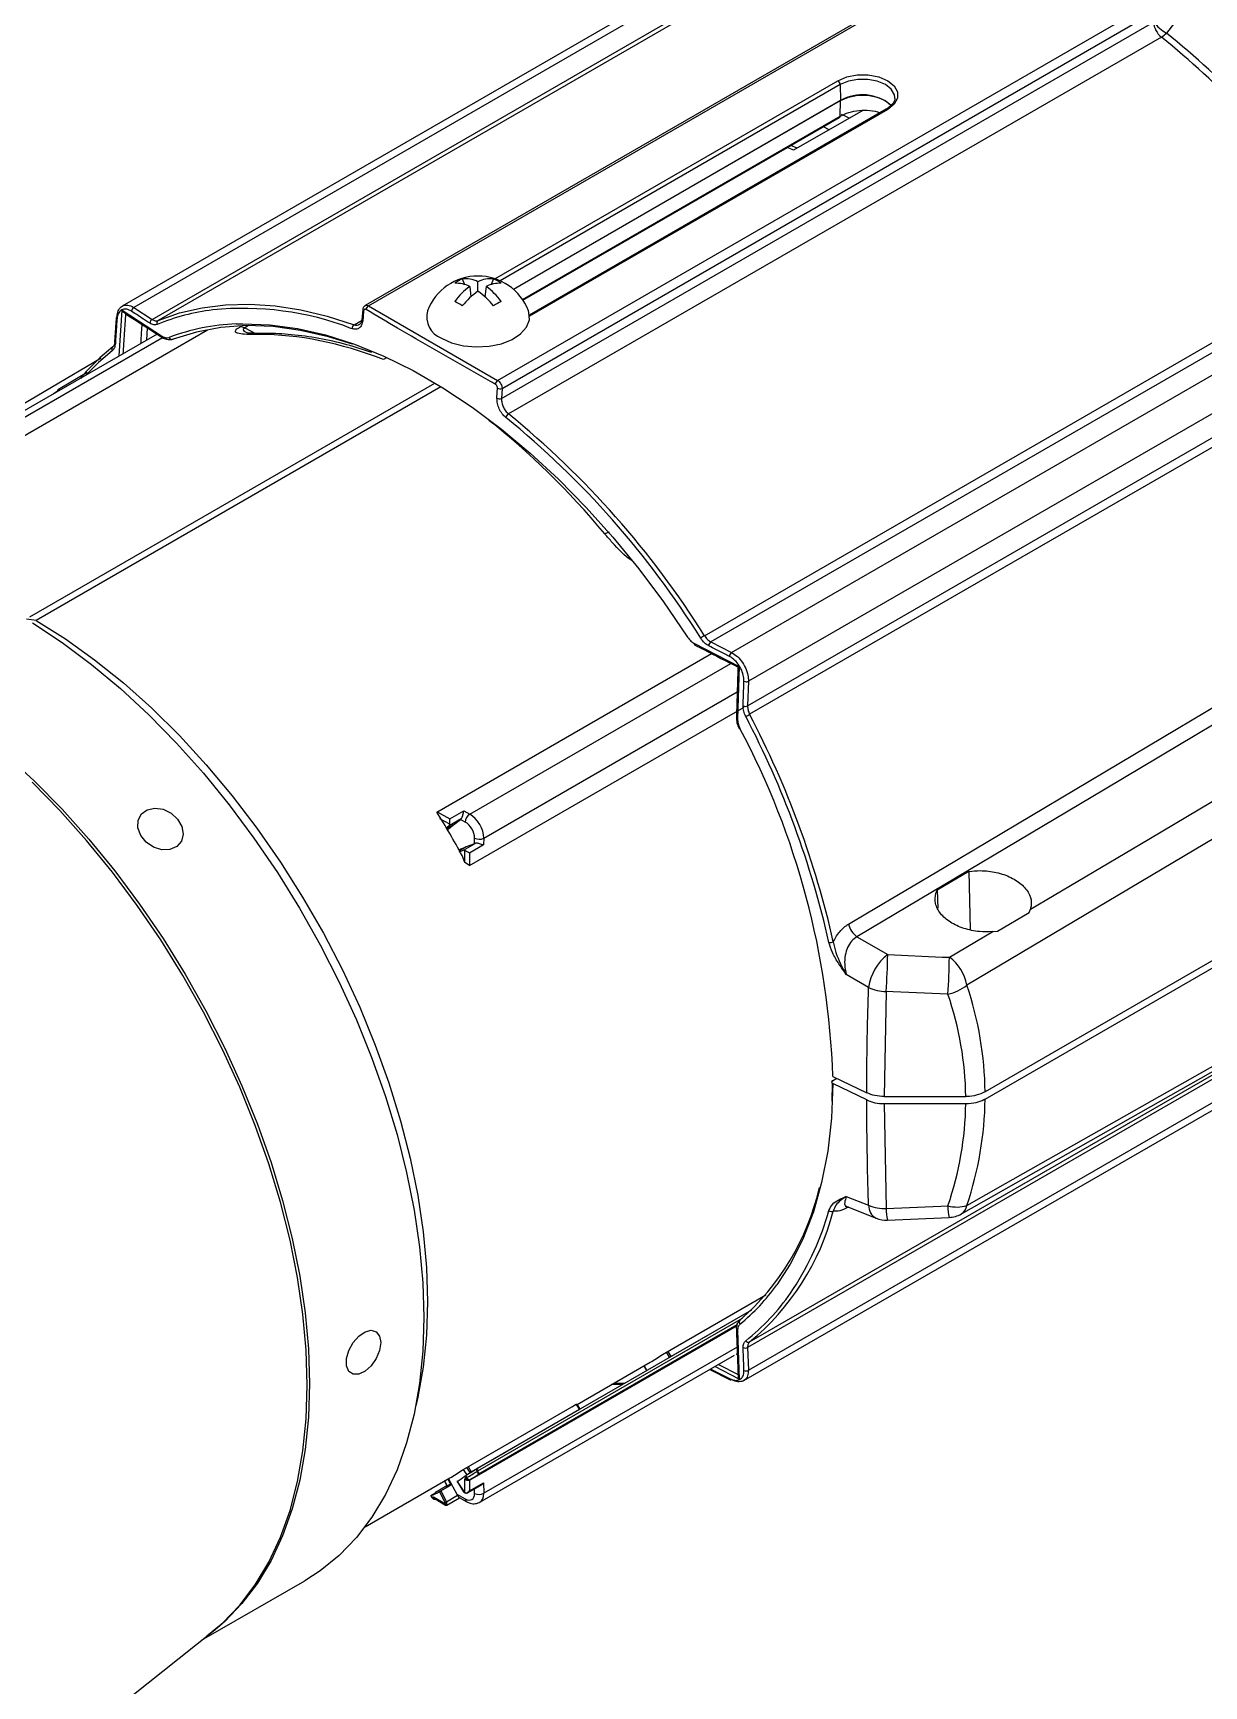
# Model space of a CAD drawing. Extents: x 7 to 113, y 1 to 87.
# Drawn here: x 73.08 to 78.43, y 62.03 to 69.58 of the extents above; entities that cross this region are included whole.
import ezdxf

# ---------------------------------------------------------------- set-up
doc = ezdxf.new("R2010")
doc.units = 0
doc.header["$MEASUREMENT"] = 0
doc.layers.add('OBJECT', color=7, linetype='CONTINUOUS')

msp = doc.modelspace()

# ---------------------------------------------------------------- linework, layer by layer
at = {"layer": 'OBJECT'}
for p, q in [((77.7077, 70.1276), (74.6014, 68.3344)), ((74.6166, 68.333), (77.7454, 70.1393)), ((76.4155, 70.0197), (73.4919, 68.3319)), ((76.412, 69.9808), (73.5448, 68.3256)), ((73.6285, 68.2711), (76.3985, 69.8702)), ((76.4271, 69.8659), (73.656, 68.2662)), ((75.2067, 67.9923), (78.3356, 69.7986)), ((75.2272, 67.9558), (78.2668, 69.7106)), ((78.3257, 69.6601), (78.2631, 69.5798)), ((75.2249, 67.9102), (78.2044, 69.6302)), ((78.2401, 69.5611), (75.2569, 67.8389)), ((75.1941, 68.457), (76.762, 69.3621)), ((76.7726, 69.3441), (75.2191, 68.4473)), ((75.2789, 68.4089), (76.7742, 69.2721)), ((76.7726, 69.3441), (76.7742, 69.2721)), ((76.7742, 69.2715), (75.2793, 68.4085)), ((75.3204, 68.3623), (76.7726, 69.2006)), ((76.9819, 69.2316), (75.3524, 68.291)), ((76.9894, 69.2309), (75.3529, 68.2861)), ((76.8751, 69.2262), (76.5596, 69.0441)), ((76.7726, 69.2006), (76.7742, 69.2715)), ((75.3227, 68.3589), (76.7695, 69.194)), ((76.7214, 69.1375), (76.6964, 69.1519)), ((76.5754, 69.0532), (76.5467, 69.0655)), ((75.0453, 68.4561), (75.0562, 68.4306)), ((75.117, 68.3999), (75.117, 68.4436)), ((75.1888, 68.4561), (75.1779, 68.4306)), ((75.0792, 68.4218), (75.0852, 68.3747)), ((75.1549, 68.4218), (75.1488, 68.3747)), ((76.1517, 66.8254), (78.9229, 68.4251)), ((78.9515, 68.3964), (76.1815, 66.7973)), ((76.2759, 66.749), (79.1431, 68.4042)), ((73.4779, 68.1042), (73.4916, 68.3126)), ((73.4916, 68.3126), (73.6752, 68.1936)), ((73.5448, 68.3256), (73.6285, 68.2711)), ((74.5903, 68.316), (74.5861, 68.2714)), ((74.6166, 68.333), (75.2067, 67.9923)), ((72.4972, 67.424), (73.8814, 68.2231)), ((73.4637, 68.2774), (73.4565, 68.167)), ((73.606, 68.2328), (73.6023, 68.176)), ((74.0301, 68.2369), (74.039, 68.2421)), ((74.0692, 68.2427), (74.0511, 68.2322)), ((74.0511, 68.2322), (74.101, 68.2073)), ((74.5421, 68.2283), (74.5368, 68.2302)), ((74.5509, 68.2465), (74.588, 68.2679)), ((79.223, 68.2739), (76.353, 66.6171)), ((73.6507, 68.2039), (72.4469, 67.509)), ((72.4915, 67.5043), (73.6755, 68.1878)), ((73.4567, 68.1684), (73.4564, 68.167)), ((73.3959, 68.0934), (72.9411, 67.8261)), ((74.6994, 68.095), (74.6859, 68.0872)), ((76.3492, 66.5049), (79.1192, 68.104)), ((79.1297, 68.0659), (76.3586, 66.4662)), ((73.2006, 67.9526), (73.3309, 68.0296)), ((73.07, 66.9116), (74.9204, 67.9798)), ((74.9481, 67.9632), (73.0982, 66.8953)), ((73.1949, 67.941), (73.1777, 67.9309)), ((73.1949, 67.941), (73.2006, 67.9526)), ((73.2006, 67.9526), (73.2009, 67.9443)), ((75.2272, 67.9558), (75.2249, 67.9102)), ((76.104, 66.7915), (76.3109, 66.6851)), ((76.1815, 66.7973), (76.2759, 66.749)), ((74.9296, 66.0198), (76.1842, 66.744)), ((75.0796, 66.0102), (76.2725, 66.6988)), ((76.3109, 66.6851), (76.303, 66.4455)), ((80.7464, 66.6527), (77.4344, 64.7407)), ((75.1433, 65.9), (76.3017, 66.5687)), ((76.353, 66.6171), (76.3492, 66.5049)), ((77.4344, 64.708), (80.7464, 66.62)), ((75.0783, 65.7752), (76.3329, 66.4995)), ((74.9882, 65.988), (75.0525, 66.0251)), ((75.0525, 66.0251), (75.0796, 66.0102)), ((74.9314, 66.0208), (74.9882, 65.988)), ((74.9882, 65.9635), (74.9435, 65.9893)), ((74.9857, 65.957), (74.9701, 65.9446)), ((75.0054, 65.9612), (74.9752, 65.9437)), ((74.9777, 65.9394), (75.0032, 65.9594)), ((75.04, 65.9883), (74.9857, 65.957)), ((75.0038, 65.9603), (75.0032, 65.9594)), ((75.0054, 65.9612), (75.0368, 65.9859)), ((75.0589, 65.9737), (75.0368, 65.9859)), ((75.0503, 65.8452), (75.1045, 65.8765)), ((75.1008, 65.875), (75.0637, 65.8602)), ((75.1008, 65.875), (75.1014, 65.9003)), ((75.1433, 65.9), (75.1426, 65.869)), ((75.0611, 65.8591), (75.0303, 65.8468)), ((75.0308, 65.8376), (75.0503, 65.8452)), ((75.0637, 65.8602), (75.0328, 65.8423)), ((75.0571, 65.7891), (75.0446, 65.8206)), ((75.0571, 65.7891), (75.0571, 65.8442)), ((75.0611, 65.8591), (75.0621, 65.8593)), ((75.1426, 65.869), (75.0783, 65.8319)), ((75.0783, 65.8319), (75.0783, 65.7752)), ((75.0783, 65.7752), (75.0571, 65.7891)), ((77.36, 65.7479), (77.2159, 65.6627)), ((77.36, 65.7479), (77.3659, 65.4823)), ((77.2159, 65.6627), (77.219, 65.5798)), ((77.6354, 65.5603), (77.6414, 65.5754)), ((77.4916, 65.4755), (77.6354, 65.5603)), ((76.8488, 65.4496), (76.9893, 65.3681)), ((77.2712, 65.3557), (77.4694, 65.4733)), ((77.4694, 65.4733), (77.4916, 65.4755)), ((76.9021, 65.2181), (76.8003, 65.2773)), ((76.3586, 63.598), (79.1297, 65.1977)), ((76.9827, 65.1993), (76.9739, 64.7195)), ((79.1192, 65.1718), (76.3492, 63.5727)), ((76.353, 63.4687), (79.223, 65.1254)), ((76.3319, 63.4212), (79.2556, 65.109)), ((76.7352, 64.6987), (76.7375, 64.7795)), ((76.7376, 64.7916), (76.7568, 64.8026)), ((76.7386, 64.8115), (76.8935, 64.7364)), ((76.8935, 64.7038), (76.7386, 64.7788)), ((76.9739, 64.7195), (77.346, 64.7195)), ((76.9739, 64.6869), (77.346, 64.6869)), ((76.9739, 64.6869), (76.9827, 64.2072)), ((76.8003, 64.2625), (76.9021, 64.2223)), ((76.8024, 64.2163), (76.9367, 64.1631)), ((76.7142, 64.1759), (76.721, 64.1984)), ((75.9603, 63.5404), (76.433, 63.8132)), ((76.3664, 63.7429), (75.1103, 63.0177)), ((75.1158, 63.0081), (76.3264, 63.707)), ((75.9988, 63.5313), (76.3679, 63.7443)), ((76.3008, 63.6716), (75.0798, 62.9667)), ((75.0807, 62.9689), (76.3011, 63.6735)), ((76.3015, 63.6753), (75.1182, 62.9922)), ((76.303, 63.6499), (76.3109, 63.4281)), ((75.1254, 62.8652), (76.2898, 63.5374)), ((76.3008, 63.5742), (75.1436, 62.9062)), ((75.993, 63.5275), (75.9791, 63.5512)), ((75.9851, 63.5547), (75.9988, 63.5313)), ((75.9988, 63.5313), (75.9991, 63.5308)), ((76.302, 63.5394), (76.2972, 63.5419)), ((76.3492, 63.5727), (76.353, 63.4687)), ((75.5703, 63.3122), (75.904, 63.5049)), ((75.8766, 63.4866), (75.8709, 63.4857)), ((75.8756, 63.4885), (75.8872, 63.4666)), ((75.8764, 63.4889), (75.8881, 63.4669)), ((75.8882, 63.4668), (75.8881, 63.4669)), ((75.993, 63.5275), (75.993, 63.5273)), ((76.1767, 63.4721), (76.2691, 63.4246)), ((76.3109, 63.4281), (76.1992, 63.4851)), ((76.2156, 63.4946), (76.3061, 63.4484)), ((75.7378, 63.4089), (75.7584, 63.409)), ((75.7584, 63.409), (75.7895, 63.4098)), ((75.0446, 63.0117), (75.5679, 63.3138)), ((75.5814, 63.2903), (75.5679, 63.312)), ((75.5834, 63.2912), (75.5698, 63.313)), ((75.0866, 63.0047), (75.5814, 63.2903)), ((75.5817, 63.2899), (75.5814, 63.2903)), ((75.0665, 62.9914), (75.0513, 63.0156)), ((75.0808, 63.0009), (75.0669, 63.0246)), ((75.0729, 63.0281), (75.0866, 63.0047)), ((75.1137, 63.007), (75.1082, 63.0165)), ((75.1103, 63.0177), (75.1158, 63.0082)), ((75.1138, 63.0069), (75.1137, 63.007)), ((75.1158, 63.0082), (75.1158, 63.0081)), ((74.6009, 62.7526), (74.9883, 62.9762)), ((74.9752, 62.9397), (74.9228, 62.9095)), ((74.9475, 62.917), (74.99, 62.9416)), ((74.9635, 62.9619), (74.9751, 62.94)), ((74.9642, 62.9623), (74.9759, 62.9404)), ((74.9798, 62.9713), (74.9913, 62.948)), ((74.982, 62.9726), (75.0207, 62.9019)), ((75.0213, 62.9597), (75.0515, 62.913)), ((75.022, 62.9603), (75.0522, 62.9136)), ((75.0567, 62.9091), (75.0567, 62.9719)), ((75.0623, 62.9759), (75.0573, 62.9846)), ((75.0611, 62.9871), (75.0662, 62.9782)), ((75.0627, 62.9753), (75.0623, 62.9759)), ((75.0662, 62.9782), (75.0665, 62.9777)), ((75.0698, 62.9075), (75.1287, 62.9415)), ((75.0779, 62.9657), (75.0765, 62.965)), ((75.0798, 62.9667), (75.0779, 62.9657)), ((75.0779, 62.9657), (75.0779, 62.9173)), ((75.0779, 62.9173), (75.1425, 62.9546)), ((75.0788, 62.9679), (75.0807, 62.9689)), ((75.1425, 62.9546), (75.1436, 62.9062)), ((74.9018, 62.895), (74.9069, 62.8862)), ((74.9027, 62.8953), (74.9077, 62.8866)), ((74.9069, 62.8862), (74.9073, 62.8854)), ((74.9077, 62.8866), (74.9081, 62.886)), ((74.9139, 62.8894), (74.9683, 62.8581)), ((74.9208, 62.8804), (74.9693, 62.8524)), ((74.9667, 62.8643), (74.9414, 62.9137)), ((74.9475, 62.917), (74.9729, 62.8674)), ((74.9729, 62.8674), (75.0239, 62.8968)), ((74.9743, 62.8524), (75.0323, 62.8858)), ((75.0207, 62.9019), (75.0593, 62.8808)), ((75.0313, 62.8864), (75.0655, 62.8676)), ((75.1017, 62.9053), (75.1012, 62.9257)), ((73.854, 62.2342), (74.326, 62.5067)), ((71.6298, 60.4678), (73.9004, 62.2711)), ((73.9004, 62.2711), (73.9049, 62.2747))]:
    msp.add_line(p, q, dxfattribs=at)
at = {"layer": 'OBJECT', "flags": 128}
for points in [[(76.762, 69.3621), (76.8027, 69.3792), (76.8505, 69.3882), (76.9008, 69.3882), (76.9487, 69.3792), (76.9894, 69.3621), (77.0189, 69.3386), (77.0345, 69.311), (77.0345, 69.282), (77.0189, 69.2544), (76.9894, 69.2309)], [(77.0215, 69.2839), (77.0197, 69.2977), (77.0056, 69.3228), (76.9788, 69.3441), (76.9419, 69.3596), (76.8985, 69.3677), (76.8529, 69.3677), (76.8095, 69.3596), (76.7726, 69.3441)], [(76.7742, 69.2721), (76.8105, 69.2873), (76.8532, 69.2954), (76.8981, 69.2954), (76.9408, 69.2873), (76.9771, 69.2721), (77.0035, 69.2511), (77.0051, 69.2494)], [(73.656, 68.2662), (73.7537, 68.3007), (73.8565, 68.3247), (73.9637, 68.3381), (74.075, 68.341), (74.1899, 68.3331), (74.3078, 68.3147), (74.4283, 68.2858), (74.5509, 68.2465)], [(74.5945, 68.3096), (74.5921, 68.2845), (74.5903, 68.2651)], [(74.9502, 68.1849), (74.9969, 68.164), (75.0512, 68.1504), (75.1096, 68.1451), (75.1685, 68.1483), (75.2242, 68.1599), (75.2731, 68.1791), (75.3122, 68.2047), (75.3391, 68.2351), (75.352, 68.2684), (75.3501, 68.3026), (75.3475, 68.3105)], [(74.5441, 68.1572), (74.4346, 68.1915), (74.3061, 68.2211), (74.1807, 68.2381), (74.0592, 68.2426), (73.9422, 68.2344), (73.8302, 68.2135), (73.724, 68.1802)], [(74.012, 68.2504), (74.0434, 68.2514), (74.1656, 68.2469), (74.2918, 68.2297), (74.4211, 68.2), (74.5529, 68.1578), (74.6865, 68.1033), (74.8211, 68.037), (74.9562, 67.959), (75.0908, 67.8699), (75.2244, 67.7701), (75.3562, 67.6601), (75.4855, 67.5406), (75.6116, 67.4121), (75.7339, 67.2754), (75.8517, 67.1312), (75.9643, 66.9802), (76.0713, 66.8232)], [(73.4459, 68.1281), (73.3825, 68.0742), (73.3249, 68.0158)], [(75.2039, 67.9108), (75.2052, 67.9366), (75.2062, 67.9565)], [(76.8102, 65.507), (76.8976, 65.5589), (77.247, 65.7667), (78.6448, 66.5981), (79.7056, 67.2292)], [(79.7439, 67.1729), (78.8924, 66.666), (77.983, 66.1246), (76.8488, 65.4496)], [(80.6956, 67.2159), (80.531, 67.1181), (79.8258, 66.699), (77.3512, 65.2287)], [(77.6414, 65.5754), (78.1819, 65.8962), (79.0926, 66.4367), (79.9286, 66.9329)], [(73.0982, 66.8953), (73.0876, 66.8965), (73.0534, 66.9005)], [(73.0812, 66.8838), (73.2164, 66.7943), (73.3506, 66.694), (73.483, 66.5836), (73.6128, 66.4635), (73.7395, 66.3344), (73.8623, 66.1971), (73.9805, 66.0522), (74.0936, 65.9005), (74.2009, 65.7428), (74.3019, 65.58), (74.3961, 65.4129), (74.4828, 65.2425), (74.5617, 65.0696), (74.6324, 64.8951), (74.6944, 64.7201), (74.7474, 64.5453), (74.7912, 64.3719), (74.8255, 64.2006), (74.8501, 64.0324), (74.8649, 63.8681), (74.8699, 63.7088), (74.8649, 63.5552), (74.8501, 63.4081), (74.8255, 63.2683), (74.7912, 63.1366), (74.7474, 63.0137), (74.6944, 62.9002), (74.6324, 62.7967), (74.5617, 62.7038), (74.4828, 62.622), (74.3961, 62.5517), (74.326, 62.5067)], [(73.0982, 66.8953), (73.2323, 66.8109), (73.3655, 66.7156), (73.4971, 66.6097), (73.6265, 66.494), (73.7529, 66.3689), (73.8755, 66.2354), (73.9938, 66.0939), (74.1071, 65.9455), (74.2146, 65.7908), (74.316, 65.6307), (74.4105, 65.4662), (74.4976, 65.2981), (74.5769, 65.1273), (74.648, 64.9549), (74.7104, 64.7817), (74.7638, 64.6088), (74.8079, 64.437), (74.8425, 64.2673), (74.8673, 64.1007), (74.8822, 63.9381), (74.8872, 63.7804), (74.8822, 63.6285), (74.8673, 63.4831), (74.8425, 63.3452), (74.8331, 63.3055)], [(72.96, 66.2817), (73.0899, 66.1616), (73.2165, 66.0325), (73.3393, 65.8952), (73.4576, 65.7503), (73.5707, 65.5986), (73.678, 65.4409), (73.779, 65.2781), (73.8731, 65.111), (73.9598, 64.9406), (74.0388, 64.7677), (74.1094, 64.5933), (74.1714, 64.4182), (74.2244, 64.2435), (74.2682, 64.07), (74.3025, 63.8987), (74.3272, 63.7305), (74.342, 63.5662), (74.3469, 63.4069), (74.342, 63.2533), (74.3272, 63.1062), (74.3025, 62.9664), (74.2682, 62.8347), (74.2244, 62.7118), (74.1714, 62.5983), (74.1094, 62.4948), (74.0388, 62.4019), (73.9598, 62.3201), (73.8786, 62.2537)], [(74.337, 63.4004), (74.332, 63.5598), (74.3172, 63.7241), (74.2925, 63.8923), (74.2582, 64.0637), (74.2144, 64.2372), (74.1614, 64.412), (74.0993, 64.5872), (74.0287, 64.7617), (73.9497, 64.9346), (73.863, 65.1051), (73.7688, 65.2723), (73.6678, 65.4351), (73.5604, 65.5928), (73.4473, 65.7446), (73.329, 65.8895), (73.2062, 66.0269), (73.0795, 66.156)], [(77.3512, 64.2219), (77.5276, 64.3218), (78.2329, 64.721), (80.6956, 66.1154)], [(73.7444, 65.9874), (73.7636, 65.9538), (73.7697, 65.9186), (73.7617, 65.8866), (73.7408, 65.8621), (73.7098, 65.8483), (73.6728, 65.8473), (73.6349, 65.859), (73.6012, 65.882), (73.5762, 65.9131), (73.5634, 65.9481), (73.5643, 65.9822), (73.579, 66.011), (73.6054, 66.0304), (73.64, 66.038), (73.6781, 66.0325), (73.7145, 66.0149), (73.7444, 65.9874)], [(77.3261, 64.1829), (77.9637, 64.5441), (80.6354, 66.058)], [(74.9882, 65.9635), (74.9882, 65.9661), (74.9882, 65.9691), (74.9882, 65.9723), (74.9882, 65.9757), (74.9882, 65.9791), (74.9882, 65.9824), (74.9882, 65.9853), (74.9882, 65.988)], [(76.9893, 65.3681), (77.239, 65.3571), (77.2712, 65.3557)], [(77.2645, 65.1869), (77.0149, 65.1978), (76.9827, 65.1993)], [(76.7386, 64.7788), (76.7322, 64.6205), (76.7152, 64.4694), (76.6876, 64.3262), (76.6497, 64.192), (76.6016, 64.0674), (76.5437, 63.9531), (76.4833, 63.8594)], [(76.9827, 64.2072), (77.2323, 64.2181), (77.2645, 64.2195)], [(76.9881, 64.1544), (77.0939, 64.1591), (77.27, 64.1668)], [(74.6726, 63.5949), (74.6673, 63.5591), (74.6521, 63.522), (74.6291, 63.4887), (74.6014, 63.4635), (74.5726, 63.45), (74.5468, 63.45), (74.5274, 63.4634), (74.517, 63.4884), (74.517, 63.5217), (74.5274, 63.5588), (74.5468, 63.5946), (74.5726, 63.6244), (74.6014, 63.644), (74.6291, 63.6509), (74.6521, 63.6441), (74.6673, 63.6246), (74.6726, 63.5949)], [(73.9049, 62.2747), (73.9497, 62.3132), (74.0287, 62.3951), (74.0993, 62.488), (74.1614, 62.5915), (74.2144, 62.705), (74.2582, 62.828), (74.2925, 62.9598), (74.3172, 63.0996), (74.332, 63.2467), (74.337, 63.4004)], [(75.7771, 63.4026), (75.7327, 63.4028), (75.7275, 63.4029)], [(75.5679, 63.3138), (75.5541, 63.3045), (75.5474, 63.3002)], [(75.0875, 63.0035), (75.0872, 63.0039), (75.0866, 63.0047)], [(75.1137, 63.007), (75.114, 63.0072), (75.1143, 63.0073), (75.1145, 63.0075), (75.1148, 63.0077), (75.1151, 63.0078), (75.1153, 63.0079), (75.1156, 63.0081), (75.1158, 63.0082)], [(75.0662, 62.9782), (75.0657, 62.9778), (75.0651, 62.9775), (75.0645, 62.9772), (75.064, 62.9769), (75.0635, 62.9766), (75.0631, 62.9763), (75.0626, 62.9761), (75.0623, 62.9759)], [(75.0813, 62.9997), (75.0812, 63), (75.0808, 63.0009)]]:
    msp.add_lwpolyline(points, dxfattribs=at)
at = {"layer": 'OBJECT'}
for centre, radius, start, end in [((78.3017, 69.6367), 0.0976, 183.87692, 230.84125), ((78.3854, 69.7818), 0.2362, 219.96129, 238.81637), ((78.1865, 69.6506), 0.1043, 300.93041, 317.26829), ((75.7677, 66.4873), 3.9738, 36.37435, 51.09902), ((75.7523, 66.478), 3.9616, 36.37434, 51.09902), ((76.7495, 69.3426), 0.0231, 3.54022, 57.32576), ((76.8737, 69.0976), 0.2003, 49.26752, 119.7963), ((76.7601, 69.2718), 0.0141, 358.69957, 1.30043), ((76.7655, 69.1999), 0.00709, 303.89165, 5.39652), ((76.985, 69.2251), 0.00721, 52.84791, 115.84267), ((75.117, 68.2228), 0.2466, 20.83602, 159.16398), ((75.1099, 68.3045), 0.1648, 113.0749, 126.91972), ((75.0586, 68.3206), 0.1361, 64.60616, 95.62305), ((75.1754, 68.3206), 0.1361, 84.3773, 115.39383), ((75.1242, 68.3045), 0.1648, 53.08081, 66.92456), ((75.0172, 68.2979), 0.1385, 63.41262, 92.59), ((75.2641, 68.1687), 0.3134, 126.16309, 143.88427), ((75.3342, 68.093), 0.3759, 125.28495, 140.21375), ((74.8999, 68.0931), 0.3759, 39.78571, 54.71543), ((75.2169, 68.2979), 0.1385, 87.41054, 116.587), ((74.97, 68.1687), 0.3134, 36.11527, 53.83698), ((73.5556, 68.3063), 0.0221, 119.30107, 174.55647), ((74.0222, 67.3499), 0.9715, 96.91669, 112.41835), ((74.0448, 66.9489), 1.3726, 68.99494, 95.83692), ((74.5975, 68.3162), 0.00726, 182.07882, 245.33635), ((74.6288, 68.3135), 0.0231, 122.04951, 174.20237), ((74.9884, 68.2832), 0.1055, 165.02264, 248.71854), ((74.3871, 67.2332), 1.2822, 59.11516, 60.89021), ((75.8473, 67.2326), 1.2829, 119.11027, 120.88435), ((73.4704, 68.2761), 0.00707, 111.41515, 168.65733), ((73.4703, 68.2774), 0.00686, 179.78464, 242.74374), ((73.6394, 68.2518), 0.0222, 119.4257, 174.5047), ((73.6643, 68.2546), 0.0143, 125.86704, 207.87649), ((74.0498, 67.2749), 0.9763, 92.21491, 110.61422), ((74.0334, 68.2024), 0.0347, 59.30469, 95.46615), ((74.5621, 68.2298), 0.02, 124.00291, 184.29527), ((74.5933, 68.2717), 0.00725, 181.75247, 245.34367), ((74.0414, 67.3854), 0.9638, 127.91479, 140.25097), ((73.4566, 68.1353), 0.0128, 125.40976, 213.97691), ((73.4633, 68.1671), 0.00689, 180.79462, 242.49513), ((73.6833, 68.1924), 0.00814, 171.21662, 232.24668), ((73.6815, 68.191), 0.00598, 237.8029, 268.004), ((73.7187, 68.1924), 0.0133, 196.60968, 293.2276), ((74.1367, 68.1714), 0.0356, 90.40509, 121.43484), ((75.2198, 67.9727), 0.0236, 123.55698, 174.48294), ((75.2174, 67.9796), 0.0257, 244.04693, 292.28607), ((75.2152, 67.934), 0.0257, 244.05813, 292.2876), ((75.2719, 67.8146), 0.0286, 121.67949, 163.17561), ((72.6522, 64.6372), 4.1273, 32.01678, 50.87088), ((72.6531, 64.6374), 4.1064, 32.01679, 50.87087), ((75.7247, 67.2438), 0.0542, 97.32988, 120.83927), ((76.1117, 66.7901), 0.00779, 169.74044, 233.94408), ((76.2535, 66.6496), 0.2031, 120.07283, 125.74787), ((76.196, 66.7776), 0.0245, 126.2198, 175.66333), ((76.2904, 66.7292), 0.0245, 126.34867, 175.74762), ((76.3429, 66.6399), 0.025, 245.30844, 293.80734), ((76.3391, 66.5276), 0.0249, 245.40081, 293.94718), ((76.3054, 66.4527), 0.00761, 186.88717, 251.41292), ((76.3109, 66.4071), 0.00643, 269.11769, 301.97422), ((73.0878, 64.6889), 3.6528, 1.92232, 27.96007), ((76.2623, 66.6334), 0.193, 293.94228, 299.91653), ((72.5787, 64.4865), 4.2468, 12.73962, 27.64637), ((72.5775, 64.4856), 4.2684, 12.73963, 27.64637), ((71.1651, 63.7135), 4.4148, 28.50733, 31.49264), ((74.9802, 65.9629), 0.00802, 313.44985, 4.40589), ((75.1061, 65.971), 0.0473, 124.13006, 176.71697), ((75.1226, 65.9425), 0.0473, 243.28825, 295.86446), ((75.0526, 65.8375), 0.00802, 55.60001, 106.55333), ((76.9074, 65.5308), 0.1001, 193.76493, 234.14742), ((76.7249, 65.4558), 0.033, 263.11709, 298.80294), ((77.1297, 65.1861), 0.2298, 127.64312, 171.98633), ((73.693, 65.4143), 3.2966, 356.2602, 359.19666), ((73.9733, 65.402), 3.2982, 356.2609, 359.19597), ((77.1535, 65.1928), 0.201, 10.28769, 54.1408), ((76.9846, 65.3891), 0.1898, 244.23472, 269.39999), ((77.2203, 65.3896), 0.2074, 282.30863, 309.14358), ((75.5612, 64.5596), 1.1452, 311.22687, 347.06501), ((76.9756, 64.3916), 0.1846, 246.55211, 272.19887), ((76.9676, 64.2208), 0.0655, 178.74874, 241.77852), ((77.3038, 64.3668), 0.1524, 255.04527, 288.1259), ((77.5214, 64.2196), 0.2569, 180.0177, 191.86084), ((77.297, 64.2293), 0.0548, 302.16617, 352.27059), ((75.629, 64.4855), 1.1489, 309.42092, 345.40283), ((75.4759, 64.5479), 1.293, 325.80387, 343.27684), ((76.7328, 64.2129), 0.0187, 230.90877, 295.40717), ((76.9827, 64.2793), 0.125, 248.41087, 272.51425), ((77.2396, 64.2073), 0.257, 180.02001, 191.85948), ((77.2645, 64.2917), 0.125, 272.51428, 299.52987), ((75.6989, 64.4229), 0.9658, 309.57969, 324.30331), ((75.7329, 64.3795), 0.9857, 308.06301, 325.506), ((76.3239, 63.6877), 0.0132, 126.75643, 223.50092), ((76.304, 63.6568), 0.00611, 152.31119, 181.54444), ((76.3062, 63.6576), 0.00834, 186.95785, 247.81931), ((75.4745, 64.2482), 0.8585, 300.0172, 304.46109), ((76.3381, 63.5916), 0.0219, 244.53825, 300.33376), ((76.3527, 63.611), 0.0143, 212.29097, 294.12556), ((76.3419, 63.4875), 0.0219, 244.48239, 300.4686), ((76.2726, 63.4302), 0.00673, 176.29033, 238.11754), ((76.2715, 63.431), 0.00696, 250.00914, 309.07029), ((74.5588, 63.7196), 0.8585, 300.0172, 304.46109), ((74.9227, 63.3264), 0.3723, 300.88912, 301.26267), ((74.972, 62.9378), 0.00472, 306.27019, 32.61029), ((74.5544, 63.6763), 0.8552, 303.14349, 306.01389), ((74.5648, 63.6608), 0.8465, 305.52631, 305.99145), ((74.7065, 63.5236), 0.6539, 303.00773, 303.40503), ((75.0742, 62.9706), 0.00427, 296.21759, 310.1284), ((75.0755, 62.9705), 0.00383, 290.18175, 296.80731), ((75.0809, 62.9658), 0.00297, 134.65226, 180.8538), ((75.0824, 62.967), 0.00262, 130.97486, 184.78807), ((74.5545, 63.6773), 0.856, 293.99798, 296.86574), ((74.7509, 63.1571), 0.3127, 299.92156, 300.08969), ((74.9068, 62.8878), 0.00221, 279.78366, 303.81332), ((74.5516, 63.6854), 0.8745, 294.02574, 294.47597), ((74.9451, 62.9155), 0.0556, 292.81816, 300.01254), ((74.9543, 62.8576), 0.014, 1.68129, 28.18162), ((74.9718, 62.8649), 0.00769, 242.60967, 297.3913), ((74.9718, 62.8567), 0.005, 240.00269, 302.46332), ((74.9544, 62.8574), 0.021, 1.68046, 28.18217), ((75.0527, 62.9124), 0.00131, 114.36886, 156.61062), ((75.0641, 62.921), 0.014, 211.8179, 238.31955), ((75.0592, 62.9089), 0.00251, 174.37556, 234.29218), ((75.0738, 62.8796), 0.0146, 175.41885, 235.27456), ((75.1218, 62.9459), 0.0453, 243.69817, 298.76161)]:
    msp.add_arc(centre, radius, start, end, dxfattribs=at)
for centre, major_axis, ratio, start_param, end_param in [((76.9683, 67.0662), (-1.1515, 2.2096), 0.546409, 5.614766, 5.635836), ((76.686, 66.9007), (-1.3776, 2.148), 0.606092, 5.536267, 5.551276), ((74.9345, 65.8896), (-1.3422, 2.1691), 0.596711, 5.613355, 5.932768), ((74.9345, 65.8896), (-1.2117, 2.2446), 0.55738, 5.060643, 5.380056), ((75.0576, 65.9978), (0.0279, 0.0189), 0.073663, 2.202362, 2.357251), ((75.0579, 65.9242), (-0.03, 0.052), 0.605893, 3.927074, 5.497871), ((75.0786, 65.9361), (-0.045, 0.0779), 0.596389, 3.927074, 5.49787), ((75.1215, 65.8871), (0.0303, 0.0148), 0.073527, 3.925922, 4.080811), ((75.0677, 65.838), (0.015, -0.0087), 0.00007, 0.785439, 2.356235), ((73.0045, 64.7754), (4.4298, -0.0781), 0.588782, 0.016641, 0.204544), ((73.0045, 64.7032), (4.3416, 0), 0.577382, 0.006515, 0.194163), ((73.0045, 64.7032), (4.3416, 0), 0.577382, 6.089022, 6.276671), ((73.0045, 64.7754), (4.4298, -0.0781), 0.588782, 6.099403, 6.287306), ((73.5144, 65.0329), (4.3981, 2.5392), 0.50212, 4.774764, 4.785726), ((73.5368, 65.0458), (4.4154, 2.5492), 0.50212, 4.76944, 4.780352), ((73.7848, 65.1889), (-1.2277, 2.2355), 0.577205, 3.112782, 3.124316), ((73.7883, 65.1909), (-1.2252, 2.2311), 0.577205, 3.112807, 3.124451), ((73.7883, 65.1909), (-1.2252, 2.2311), 0.577205, 3.183572, 3.195216), ((73.5356, 65.0451), (4.4229, 2.5535), 0.504205, 4.771157, 4.779827), ((73.5144, 65.0329), (-1.2757, 2.2079), 0.836794, 3.203562, 3.214523), ((74.9718, 62.8683), (0.0023, 0.0159), 0.166917, 2.289839, 3.067113), ((74.9718, 62.8683), (-0.0023, 0.0159), 0.166917, 3.207867, 3.993346), ((75.0415, 62.915), (-0.0174, 0.035), 0.626582, 1.634157, 1.789046), ((75.0673, 62.9234), (0.012, 0.0132), 0.67585, 3.287379, 4.858176), ((75.0582, 62.9291), (-0.0322, 0.0507), 0.576681, 2.331631, 3.902427), ((75.0673, 62.9234), (0.0055, 0.017), 0.675857, 2.995929, 4.566725), ((75.0789, 62.9423), (-0.0472, 0.0767), 0.57707, 3.096782, 3.910624)]:
    msp.add_ellipse(centre, major_axis=major_axis, ratio=ratio, start_param=start_param, end_param=end_param, dxfattribs=at)
for points, knots in [([(77.0209, 69.2838), (77.0211, 69.2829), (77.0227, 69.275), (77.0156, 69.2609), (77.0006, 69.2434), (76.9869, 69.2348), (76.9819, 69.2316)], [0, 0, 0, 0, 0.046585, 0.450237, 0.79722, 1, 1, 1, 1]), ([(76.7726, 69.2006), (76.7852, 69.2067), (76.8106, 69.2189), (76.8593, 69.2279), (76.9079, 69.227), (76.9415, 69.2222), (76.9539, 69.2158), (76.9542, 69.2156)], [0, 0, 0, 0, 0.248163, 0.496312, 0.74493, 0.993995, 1, 1, 1, 1]), ([(73.5336, 68.3084), (73.5265, 68.3121), (73.5124, 68.3195), (73.493, 68.318), (73.4779, 68.3072), (73.4694, 68.2902), (73.4678, 68.2766), (73.4672, 68.2713)], [0, 0, 0, 0, 0.216835, 0.433686, 0.650167, 0.866491, 1, 1, 1, 1]), ([(73.4678, 68.2827), (73.4692, 68.2923), (73.472, 68.3115), (73.4861, 68.3303), (73.5058, 68.3385), (73.5265, 68.3358), (73.5398, 68.3284), (73.5448, 68.3256)], [0, 0, 0, 0, 0.216844, 0.433701, 0.650256, 0.866699, 1, 1, 1, 1]), ([(73.5018, 68.3004), (73.5001, 68.3018), (73.496, 68.305), (73.493, 68.3098), (73.4917, 68.3126), (73.4916, 68.3126)], [0, 0, 0, 0, 0.420752, 0.990526, 1, 1, 1, 1]), ([(73.5066, 68.2973), (73.5046, 68.2674), (73.5005, 68.2061), (73.4966, 68.145), (73.4946, 68.1138)], [0, 0, 0, 0, 0.4885447, 1, 1, 1, 1]), ([(73.5018, 68.3004), (73.5081, 68.2963), (73.5668, 68.258), (73.6257, 68.22), (73.6783, 68.186)], [0, 0, 0, 0, 0.10787, 1, 1, 1, 1]), ([(73.6174, 68.2539), (73.6107, 68.2582), (73.5828, 68.2764), (73.5549, 68.2945), (73.5336, 68.3084)], [0, 0, 0, 0, 0.2377669, 1, 1, 1, 1]), ([(74.6016, 68.3341), (74.6008, 68.3338), (74.5977, 68.3325), (74.5939, 68.3275), (74.5909, 68.3215), (74.5907, 68.3173), (74.5906, 68.3159)], [0, 0, 0, 0, 0.104799, 0.458589, 0.806596, 1, 1, 1, 1]), ([(74.6059, 68.3158), (74.6047, 68.3164), (74.6023, 68.3175), (74.599, 68.3172), (74.5964, 68.3153), (74.595, 68.3126), (74.5946, 68.3104), (74.5945, 68.3096)], [0, 0, 0, 0, 0.217388, 0.434771, 0.652345, 0.870527, 1, 1, 1, 1]), ([(74.6016, 68.3341), (74.6029, 68.3348), (74.606, 68.3365), (74.6115, 68.3356), (74.6152, 68.3337), (74.6166, 68.333)], [0, 0, 0, 0, 0.3222566, 0.7515743, 1, 1, 1, 1]), ([(75.1963, 67.975), (75.1891, 67.979), (75.1533, 67.9992), (75.0034, 68.084), (74.8133, 68.1934), (74.6537, 68.2876), (74.6059, 68.3158)], [0, 0, 0, 0, 0.035928, 0.179639, 0.754501, 1, 1, 1, 1]), ([(73.4672, 68.2713), (73.4666, 68.263), (73.4642, 68.2262), (73.4619, 68.1895), (73.4601, 68.161)], [0, 0, 0, 0, 0.2260625, 1, 1, 1, 1]), ([(73.5769, 68.1613), (73.5783, 68.1844), (73.5802, 68.2133), (73.5821, 68.2422), (73.5825, 68.248)], [0, 0, 0, 0, 0.797795, 1, 1, 1, 1]), ([(73.6517, 68.248), (73.6467, 68.2467), (73.6362, 68.2441), (73.6239, 68.2505), (73.6174, 68.2539)], [0, 0, 0, 0, 0.473443, 1, 1, 1, 1]), ([(73.6285, 68.2711), (73.6332, 68.2686), (73.643, 68.2632), (73.6515, 68.2652), (73.656, 68.2662)], [0, 0, 0, 0, 0.473398, 1, 1, 1, 1]), ([(74.1182, 68.2018), (74.1019, 68.2017), (74.0693, 68.2017), (74.0308, 68.2042), (74.0099, 68.2094), (74.0072, 68.218), (74.0132, 68.2258), (74.0233, 68.233), (74.0291, 68.2364), (74.0301, 68.2369)], [0, 0, 0, 0, 0.2424, 0.484211, 0.725143, 0.822861, 0.920763, 0.986895, 1, 1, 1, 1]), ([(74.0652, 68.2082), (74.0614, 68.2097), (74.0534, 68.213), (74.0473, 68.2183), (74.0447, 68.2231), (74.0448, 68.2264), (74.0467, 68.2292), (74.0491, 68.2311), (74.0506, 68.2319), (74.0511, 68.2322)], [0, 0, 0, 0, 0.271973, 0.572594, 0.713977, 0.829844, 0.915522, 0.973026, 1, 1, 1, 1]), ([(74.5903, 68.2651), (74.589, 68.2581), (74.5865, 68.2443), (74.5754, 68.2308), (74.5603, 68.2241), (74.5482, 68.2269), (74.5421, 68.2283)], [0, 0, 0, 0, 0.249056, 0.498133, 0.746674, 1, 1, 1, 1]), ([(74.5509, 68.2465), (74.5557, 68.2453), (74.5652, 68.2431), (74.5774, 68.2484), (74.5861, 68.258), (74.5882, 68.2677), (74.5891, 68.2718)], [0, 0, 0, 0, 0.265909, 0.531792, 0.798426, 1, 1, 1, 1]), ([(73.4601, 68.161), (73.4591, 68.1541), (73.4572, 68.1399), (73.4497, 68.1321), (73.4459, 68.1281)], [0, 0, 0, 0, 0.488652, 1, 1, 1, 1]), ([(73.4491, 68.1458), (73.4521, 68.1488), (73.4581, 68.155), (73.4598, 68.1665), (73.4607, 68.1723)], [0, 0, 0, 0, 0.486978, 1, 1, 1, 1]), ([(73.6752, 68.1936), (73.6806, 68.1909), (73.6909, 68.1859), (73.701, 68.1868), (73.7055, 68.1885), (73.706, 68.1886)], [0, 0, 0, 0, 0.489871, 0.942612, 1, 1, 1, 1]), ([(73.724, 68.1802), (73.7183, 68.1787), (73.7063, 68.1755), (73.691, 68.1796), (73.6827, 68.1842), (73.6813, 68.185)], [0, 0, 0, 0, 0.430707, 0.905845, 1, 1, 1, 1]), ([(74.1368, 68.207), (74.1325, 68.207), (74.1143, 68.2069), (74.0893, 68.2073), (74.069, 68.2085), (74.0587, 68.2101), (74.0588, 68.2101), (74.0588, 68.2101)], [0, 0, 0, 0, 0.111503, 0.479511, 0.756581, 0.92376, 1, 1, 1, 1]), ([(74.6316, 68.1204), (74.5937, 68.1326), (74.5124, 68.1589), (74.3899, 68.1857), (74.2668, 68.2028), (74.183, 68.2071), (74.1408, 68.207), (74.1364, 68.207)], [0, 0, 0, 0, 0.222926, 0.477982, 0.732696, 0.972612, 1, 1, 1, 1]), ([(75.2067, 67.9923), (75.2091, 67.9907), (75.2139, 67.9874), (75.2201, 67.9795), (75.2247, 67.9704), (75.227, 67.9621), (75.2271, 67.9575), (75.2272, 67.9558)], [0, 0, 0, 0, 0.218059, 0.436117, 0.654231, 0.872516, 1, 1, 1, 1]), ([(75.2062, 67.9565), (75.2061, 67.958), (75.206, 67.961), (75.2043, 67.9659), (75.2017, 67.9703), (75.1989, 67.9733), (75.197, 67.9745), (75.1963, 67.975)], [0, 0, 0, 0, 0.219082, 0.438182, 0.656825, 0.874764, 1, 1, 1, 1]), ([(75.2445, 67.8228), (75.2387, 67.8283), (75.227, 67.8391), (75.2136, 67.8618), (75.2047, 67.8869), (75.2042, 67.9027), (75.2039, 67.9108)], [0, 0, 0, 0, 0.24726, 0.494506, 0.742148, 1, 1, 1, 1]), ([(75.2249, 67.9102), (75.225, 67.9038), (75.2252, 67.8911), (75.232, 67.8709), (75.2426, 67.8522), (75.2521, 67.8434), (75.2569, 67.8389)], [0, 0, 0, 0, 0.249667, 0.499371, 0.748128, 1, 1, 1, 1]), ([(75.8242, 67.1669), (75.8233, 67.1674), (75.7868, 67.1889), (75.7454, 67.2348), (75.7081, 67.2776), (75.697, 67.2903)], [0, 0, 0, 0, 0.01657, 0.707621, 1, 1, 1, 1]), ([(76.0713, 66.8232), (76.076, 66.8167), (76.0856, 66.8035), (76.0978, 66.7955), (76.104, 66.7915)], [0, 0, 0, 0, 0.4877, 1, 1, 1, 1]), ([(76.1071, 66.7838), (76.1214, 66.7765), (76.1873, 66.7424), (76.2536, 66.7085), (76.3055, 66.6819)], [0, 0, 0, 0, 0.215811, 1, 1, 1, 1]), ([(76.1716, 66.7794), (76.1651, 66.7834), (76.1514, 66.7918), (76.1406, 66.8067), (76.1349, 66.8145)], [0, 0, 0, 0, 0.474046, 1, 1, 1, 1]), ([(76.1517, 66.8254), (76.1558, 66.8198), (76.164, 66.8087), (76.1751, 66.8006), (76.1809, 66.7976), (76.1815, 66.7973)], [0, 0, 0, 0, 0.471916, 0.943784, 1, 1, 1, 1]), ([(76.2659, 66.731), (76.2584, 66.7348), (76.227, 66.751), (76.1955, 66.7671), (76.1716, 66.7794)], [0, 0, 0, 0, 0.2377672, 1, 1, 1, 1]), ([(76.3325, 66.6172), (76.332, 66.6266), (76.3311, 66.6452), (76.3198, 66.675), (76.3026, 66.7018), (76.2834, 66.7208), (76.2708, 66.7282), (76.2659, 66.731)], [0, 0, 0, 0, 0.2168, 0.433617, 0.650078, 0.866405, 1, 1, 1, 1]), ([(76.2759, 66.749), (76.2849, 66.7432), (76.303, 66.7317), (76.3266, 66.7034), (76.3439, 66.6708), (76.3524, 66.6406), (76.3528, 66.6236), (76.353, 66.6171)], [0, 0, 0, 0, 0.216872, 0.433758, 0.650331, 0.86677, 1, 1, 1, 1]), ([(76.3055, 66.6819), (76.3051, 66.6721), (76.3024, 66.5953), (76.3, 66.5187), (76.2979, 66.4518)], [0, 0, 0, 0, 0.127268, 1, 1, 1, 1]), ([(76.3055, 66.6819), (76.3055, 66.6819), (76.3052, 66.6817), (76.3068, 66.6827), (76.3091, 66.6841), (76.3108, 66.6851), (76.3109, 66.6851)], [0, 0, 0, 0, 0.0363748, 0.451326, 0.9910261, 1, 1, 1, 1]), ([(76.3287, 66.505), (76.329, 66.5134), (76.3302, 66.5508), (76.3315, 66.5883), (76.3325, 66.6172)], [0, 0, 0, 0, 0.2260629, 1, 1, 1, 1]), ([(76.3406, 66.4571), (76.3371, 66.465), (76.3298, 66.4812), (76.3291, 66.4969), (76.3287, 66.505)], [0, 0, 0, 0, 0.488114, 1, 1, 1, 1]), ([(76.3492, 66.5049), (76.3494, 66.4987), (76.3498, 66.486), (76.3556, 66.4729), (76.3586, 66.4662)], [0, 0, 0, 0, 0.487924, 1, 1, 1, 1]), ([(76.2985, 66.4497), (76.2984, 66.4463), (76.298, 66.4345), (76.3028, 66.4174), (76.3091, 66.4049), (76.3111, 66.4008)], [0, 0, 0, 0, 0.2094919, 0.7433191, 1, 1, 1, 1]), ([(76.303, 66.4455), (76.3034, 66.4384), (76.3043, 66.424), (76.3109, 66.4091), (76.3143, 66.4016)], [0, 0, 0, 0, 0.494003, 1, 1, 1, 1]), ([(75.04, 65.9883), (75.0408, 65.9892), (75.0425, 65.9908), (75.0446, 65.9949), (75.0465, 66.0003), (75.0485, 66.0078), (75.0505, 66.0169), (75.0518, 66.0225), (75.0525, 66.025), (75.0525, 66.0251)], [0, 0, 0, 0, 0.104979, 0.209858, 0.318647, 0.480993, 0.70831, 0.995272, 1, 1, 1, 1]), ([(75.1426, 65.869), (75.1426, 65.869), (75.14, 65.8697), (75.1345, 65.8714), (75.1256, 65.8742), (75.1182, 65.8762), (75.1125, 65.8772), (75.1079, 65.8775), (75.1056, 65.8769), (75.1045, 65.8765)], [0, 0, 0, 0, 0.004728, 0.291693, 0.51901, 0.681356, 0.790148, 0.895021, 1, 1, 1, 1]), ([(77.36, 65.7479), (77.3774, 65.7497), (77.4189, 65.7541), (77.487, 65.7458), (77.5547, 65.7225), (77.6082, 65.6864), (77.6408, 65.642), (77.6482, 65.6032), (77.6429, 65.5816), (77.6414, 65.5754)], [0, 0, 0, 0, 0.117568, 0.279861, 0.442586, 0.605907, 0.769589, 0.933238, 1, 1, 1, 1]), ([(77.4694, 65.4733), (77.4494, 65.4727), (77.4048, 65.4712), (77.3361, 65.4858), (77.2733, 65.5144), (77.2274, 65.5545), (77.2042, 65.6009), (77.2051, 65.6382), (77.2138, 65.6579), (77.2159, 65.6627)], [0, 0, 0, 0, 0.132307, 0.294526, 0.457212, 0.620426, 0.783854, 0.947086, 1, 1, 1, 1]), ([(76.7408, 65.4269), (76.7474, 65.4388), (76.7633, 65.4678), (76.7888, 65.4934), (76.8065, 65.5046), (76.8102, 65.507)], [0, 0, 0, 0, 0.355604, 0.866053, 1, 1, 1, 1]), ([(76.8003, 65.2773), (76.8002, 65.2775), (76.7887, 65.2935), (76.766, 65.3255), (76.7361, 65.3742), (76.7257, 65.4076), (76.721, 65.423)], [0, 0, 0, 0, 0.00268, 0.34979, 0.701238, 1, 1, 1, 1]), ([(76.7408, 65.4269), (76.7444, 65.4103), (76.7554, 65.3586), (76.7817, 65.3094), (76.8002, 65.2775), (76.8003, 65.2773)], [0, 0, 0, 0, 0.319161, 0.99706, 1, 1, 1, 1]), ([(76.8488, 65.4496), (76.8402, 65.4436), (76.8231, 65.4316), (76.805, 65.401), (76.7941, 65.3642), (76.791, 65.3209), (76.797, 65.2925), (76.8003, 65.2773)], [0, 0, 0, 0, 0.182198, 0.364245, 0.551043, 0.759195, 1, 1, 1, 1]), ([(76.8935, 64.7364), (76.8938, 64.8045), (76.8946, 64.965), (76.8994, 65.1256), (76.9021, 65.2181)], [0, 0, 0, 0, 0.423826, 1, 1, 1, 1]), ([(76.7376, 64.7916), (76.7366, 64.7908), (76.7344, 64.7893), (76.7331, 64.7864), (76.7334, 64.7835), (76.7352, 64.7808), (76.7375, 64.7794), (76.7386, 64.7788)], [0, 0, 0, 0, 0.203431, 0.406869, 0.610304, 0.813753, 1, 1, 1, 1]), ([(77.4344, 64.7407), (77.4215, 64.7348), (77.3976, 64.7238), (77.3646, 64.7197), (77.3483, 64.7196), (77.346, 64.7195)], [0, 0, 0, 0, 0.499401, 0.929163, 1, 1, 1, 1]), ([(76.9739, 64.7195), (76.9592, 64.7203), (76.9298, 64.7219), (76.9056, 64.7316), (76.8935, 64.7364)], [0, 0, 0, 0, 0.5, 1, 1, 1, 1]), ([(76.8935, 64.7038), (76.9056, 64.6989), (76.9298, 64.6892), (76.9592, 64.6877), (76.9739, 64.6869)], [0, 0, 0, 0, 0.5, 1, 1, 1, 1]), ([(76.9021, 64.2223), (76.901, 64.2574), (76.8958, 64.4179), (76.8945, 64.5784), (76.8935, 64.7038)], [0, 0, 0, 0, 0.219221, 1, 1, 1, 1]), ([(77.346, 64.6869), (77.3623, 64.688), (77.3928, 64.69), (77.421, 64.7006), (77.4327, 64.7071), (77.4344, 64.708)], [0, 0, 0, 0, 0.499397, 0.929176, 1, 1, 1, 1]), ([(76.721, 64.1984), (76.7257, 64.2085), (76.736, 64.2304), (76.7658, 64.2487), (76.7885, 64.2579), (76.8002, 64.2624), (76.8003, 64.2625)], [0, 0, 0, 0, 0.298757, 0.643489, 0.997319, 1, 1, 1, 1]), ([(76.8003, 64.2625), (76.8002, 64.2624), (76.7817, 64.2494), (76.7554, 64.2349), (76.7444, 64.2054), (76.7408, 64.196)], [0, 0, 0, 0, 0.00294, 0.680839, 1, 1, 1, 1]), ([(76.8102, 64.2144), (76.7964, 64.2075), (76.7691, 64.1938), (76.7502, 64.1953), (76.7408, 64.196)], [0, 0, 0, 0, 0.505217, 1, 1, 1, 1]), ([(76.8003, 64.2625), (76.7971, 64.2529), (76.7909, 64.2337), (76.7928, 64.2189), (76.8012, 64.218), (76.8029, 64.2178)], [0, 0, 0, 0, 0.442181, 0.885484, 1, 1, 1, 1]), ([(76.7949, 64.2181), (76.7956, 64.2184), (76.7965, 64.2187), (76.8009, 64.2164), (76.8022, 64.2157)], [0, 0, 0, 0, 0.692734, 1, 1, 1, 1]), ([(76.2986, 63.6596), (76.2994, 63.6665), (76.3009, 63.6804), (76.3088, 63.6923), (76.3146, 63.6972), (76.316, 63.6983)], [0, 0, 0, 0, 0.4319642, 0.8704448, 1, 1, 1, 1]), ([(76.2979, 63.6566), (76.2984, 63.6416), (76.3007, 63.5704), (76.3034, 63.4994), (76.3055, 63.4433)], [0, 0, 0, 0, 0.210419, 1, 1, 1, 1]), ([(76.3143, 63.6786), (76.311, 63.6752), (76.3044, 63.6681), (76.3035, 63.656), (76.303, 63.6499)], [0, 0, 0, 0, 0.491585, 1, 1, 1, 1]), ([(75.9988, 63.5313), (75.9984, 63.531), (75.9976, 63.5305), (75.9961, 63.5296), (75.9947, 63.5287), (75.9936, 63.5279), (75.9931, 63.5276), (75.993, 63.5275)], [0, 0, 0, 0, 0.214921, 0.4298968, 0.6448952, 0.859808, 1, 1, 1, 1]), ([(76.3287, 63.5718), (76.3291, 63.5784), (76.3297, 63.5918), (76.337, 63.5995), (76.3406, 63.6034)], [0, 0, 0, 0, 0.488655, 1, 1, 1, 1]), ([(76.3325, 63.4678), (76.3322, 63.4756), (76.3309, 63.5103), (76.3297, 63.545), (76.3287, 63.5718)], [0, 0, 0, 0, 0.226065, 1, 1, 1, 1]), ([(76.3586, 63.598), (76.3557, 63.595), (76.3499, 63.5889), (76.3494, 63.5782), (76.3492, 63.5727)], [0, 0, 0, 0, 0.486981, 1, 1, 1, 1]), ([(75.8873, 63.4666), (75.8873, 63.4666), (75.8874, 63.4666), (75.8879, 63.4668), (75.8881, 63.4669)], [0, 0, 0, 0, 0.455377, 1, 1, 1, 1]), ([(76.1806, 63.4744), (76.1851, 63.4721), (76.2135, 63.4575), (76.2419, 63.4429), (76.2659, 63.4307)], [0, 0, 0, 0, 0.1573214, 1, 1, 1, 1]), ([(76.2659, 63.4307), (76.2738, 63.4274), (76.2895, 63.421), (76.3099, 63.423), (76.3249, 63.4337), (76.3321, 63.4499), (76.3324, 63.4628), (76.3325, 63.4678)], [0, 0, 0, 0, 0.2168345, 0.4336857, 0.6501667, 0.8664931, 1, 1, 1, 1]), ([(76.353, 63.4687), (76.3524, 63.4595), (76.3512, 63.4412), (76.338, 63.4229), (76.3181, 63.4146), (76.296, 63.4165), (76.2814, 63.4231), (76.2759, 63.4256)], [0, 0, 0, 0, 0.216841, 0.433701, 0.650254, 0.866699, 1, 1, 1, 1]), ([(76.3055, 63.4433), (76.3058, 63.441), (76.3064, 63.4358), (76.3091, 63.4307), (76.3108, 63.4281), (76.3109, 63.4281)], [0, 0, 0, 0, 0.429515, 0.990676, 1, 1, 1, 1]), ([(75.5833, 63.2912), (75.5833, 63.2912), (75.5834, 63.2913), (75.583, 63.2911), (75.5823, 63.2908), (75.5817, 63.2905), (75.5814, 63.2903)], [0, 0, 0, 0, 0.0577043, 0.4122494, 0.7672105, 1, 1, 1, 1]), ([(75.0866, 63.0047), (75.0862, 63.0044), (75.0854, 63.0039), (75.0839, 63.003), (75.0825, 63.0021), (75.0815, 63.0014), (75.081, 63.001), (75.0808, 63.0009)], [0, 0, 0, 0, 0.214993, 0.429902, 0.644898, 0.859809, 1, 1, 1, 1]), ([(75.1082, 63.0165), (75.1087, 63.0168), (75.1094, 63.0172), (75.1101, 63.0176), (75.1103, 63.0177)], [0, 0, 0, 0, 0.642253, 1, 1, 1, 1]), ([(75.1182, 62.9922), (75.1182, 62.9923), (75.1184, 62.9924), (75.1188, 62.9931), (75.1188, 62.995), (75.118, 62.9984), (75.1163, 63.0025), (75.1146, 63.0054), (75.1138, 63.0069)], [0, 0, 0, 0, 0.009468, 0.112298, 0.337634, 0.5596, 0.779767, 1, 1, 1, 1]), ([(75.1158, 63.0081), (75.1166, 63.0067), (75.1182, 63.0037), (75.1195, 62.9994), (75.1199, 62.9956), (75.1193, 62.9934), (75.1185, 62.9925), (75.1183, 62.9923), (75.1182, 62.9922)], [0, 0, 0, 0, 0.220257, 0.440431, 0.662365, 0.887714, 0.990544, 1, 1, 1, 1]), ([(74.9766, 62.9356), (74.9759, 62.9351), (74.9744, 62.9343), (74.9732, 62.9335), (74.9729, 62.9332), (74.9735, 62.9334), (74.9744, 62.9338), (74.9748, 62.934)], [0, 0, 0, 0, 0.214303, 0.428576, 0.643073, 0.857938, 1, 1, 1, 1]), ([(74.975, 62.94), (74.9752, 62.9396), (74.9757, 62.9388), (74.9757, 62.9373), (74.9754, 62.936), (74.975, 62.9351), (74.9745, 62.9344), (74.9741, 62.9341), (74.974, 62.934), (74.9739, 62.9339), (74.9739, 62.9339), (74.9739, 62.9339)], [0, 0, 0, 0, 0.165478, 0.362692, 0.52465, 0.661054, 0.768926, 0.841777, 0.899189, 0.965527, 1, 1, 1, 1]), ([(74.9751, 62.9401), (74.9751, 62.94), (74.9752, 62.94), (74.9757, 62.9402), (74.9759, 62.9404)], [0, 0, 0, 0, 0.455327, 1, 1, 1, 1]), ([(74.9913, 62.948), (74.9915, 62.9475), (74.9919, 62.9464), (74.9919, 62.9447), (74.9915, 62.9432), (74.9908, 62.9422), (74.9902, 62.9417), (74.99, 62.9416)], [0, 0, 0, 0, 0.21752, 0.435075, 0.652443, 0.869485, 1, 1, 1, 1]), ([(75.0213, 62.9598), (75.0213, 62.9597), (75.0212, 62.9597), (75.0215, 62.9599), (75.0219, 62.9602), (75.022, 62.9603)], [0, 0, 0, 0, 0.0919741, 0.6380057, 1, 1, 1, 1]), ([(75.0567, 62.9719), (75.0568, 62.9718), (75.0573, 62.9714), (75.0592, 62.9699), (75.0629, 62.9678), (75.0679, 62.9663), (75.0724, 62.966), (75.075, 62.9665), (75.0761, 62.9667)], [0, 0, 0, 0, 0.010005, 0.107436, 0.369955, 0.606849, 0.826026, 1, 1, 1, 1]), ([(75.0765, 62.965), (75.0758, 62.9648), (75.0738, 62.9641), (75.07, 62.9642), (75.0653, 62.9654), (75.0607, 62.968), (75.0579, 62.9705), (75.0568, 62.9718), (75.0567, 62.9719)], [0, 0, 0, 0, 0.116665, 0.314977, 0.524421, 0.755199, 0.990675, 1, 1, 1, 1]), ([(75.0573, 62.9846), (75.0576, 62.9848), (75.0582, 62.9852), (75.0595, 62.9861), (75.0606, 62.9868), (75.0611, 62.9871)], [0, 0, 0, 0, 0.322884, 0.645796, 1, 1, 1, 1]), ([(75.0761, 62.9667), (75.0748, 62.9668), (75.0723, 62.9668), (75.0682, 62.9692), (75.0649, 62.9722), (75.0633, 62.9744), (75.0627, 62.9753)], [0, 0, 0, 0, 0.303877, 0.585778, 0.849403, 1, 1, 1, 1]), ([(75.0665, 62.9777), (75.0674, 62.9764), (75.0692, 62.9737), (75.0721, 62.9705), (75.0749, 62.9681), (75.0762, 62.9676), (75.077, 62.9673)], [0, 0, 0, 0, 0.242427, 0.484591, 0.734553, 1, 1, 1, 1]), ([(75.0768, 62.9669), (75.0768, 62.9669), (75.0768, 62.9669), (75.0768, 62.9669), (75.0767, 62.9669), (75.0764, 62.9668), (75.0762, 62.9668), (75.0761, 62.9667)], [0, 0, 0, 0, 0.032673, 0.074857, 0.183447, 0.638269, 1, 1, 1, 1]), ([(75.0765, 62.965), (75.0765, 62.9651), (75.0764, 62.9655), (75.0765, 62.9662), (75.0767, 62.9666), (75.0768, 62.9669)], [0, 0, 0, 0, 0.12404, 0.468175, 1, 1, 1, 1]), ([(75.0772, 62.967), (75.077, 62.9668), (75.0767, 62.9663), (75.0766, 62.9655), (75.0765, 62.9651), (75.0765, 62.965)], [0, 0, 0, 0, 0.533189, 0.872704, 1, 1, 1, 1]), ([(75.077, 62.9673), (75.0771, 62.9673), (75.0772, 62.9672), (75.0773, 62.9672), (75.0773, 62.9671), (75.0772, 62.967)], [0, 0, 0, 0, 0.506959, 0.825507, 1, 1, 1, 1]), ([(75.0772, 62.967), (75.0773, 62.967), (75.0778, 62.9673), (75.0783, 62.9676), (75.0788, 62.9679)], [0, 0, 0, 0, 0.026996, 1, 1, 1, 1]), ([(75.1285, 62.9418), (75.1302, 62.9427), (75.1357, 62.9457), (75.1399, 62.9509), (75.1425, 62.9545), (75.1425, 62.9546)], [0, 0, 0, 0, 0.298444, 0.988638, 1, 1, 1, 1]), ([(74.9021, 62.8953), (74.902, 62.8952), (74.9017, 62.895), (74.9019, 62.895), (74.9024, 62.8952), (74.9027, 62.8953)], [0, 0, 0, 0, 0.322163, 0.644383, 1, 1, 1, 1]), ([(74.9195, 62.879), (74.9194, 62.879), (74.9173, 62.8788), (74.9136, 62.8803), (74.9097, 62.8829), (74.9081, 62.8851), (74.9075, 62.886)], [0, 0, 0, 0, 0.039094, 0.427706, 0.791277, 1, 1, 1, 1]), ([(74.9081, 62.886), (74.909, 62.8847), (74.911, 62.8821), (74.9152, 62.8797), (74.9193, 62.8787), (74.9219, 62.8791), (74.9228, 62.8793)], [0, 0, 0, 0, 0.2754927, 0.5506555, 0.8346963, 1, 1, 1, 1]), ([(74.9139, 62.8894), (74.914, 62.8894), (74.9146, 62.8877), (74.9162, 62.8846), (74.9187, 62.8816), (74.9204, 62.8808), (74.9209, 62.8805)], [0, 0, 0, 0, 0.016641, 0.437097, 0.849158, 1, 1, 1, 1]), ([(74.9225, 62.8794), (74.9225, 62.8794), (74.9213, 62.8793), (74.9191, 62.8805), (74.9163, 62.8831), (74.9147, 62.8864), (74.9141, 62.8887), (74.914, 62.8894), (74.9139, 62.8894)], [0, 0, 0, 0, 0.011949, 0.27412, 0.557494, 0.871484, 0.988037, 1, 1, 1, 1]), ([(74.9228, 62.9095), (74.9224, 62.9093), (74.9219, 62.9089), (74.9215, 62.9087), (74.9214, 62.9086)], [0, 0, 0, 0, 0.642135, 1, 1, 1, 1]), ([(74.9414, 62.9137), (74.9417, 62.9139), (74.9423, 62.9142), (74.9437, 62.9149), (74.9452, 62.9158), (74.9465, 62.9165), (74.9472, 62.9169), (74.9475, 62.917)], [0, 0, 0, 0, 0.2151106, 0.4301961, 0.645194, 0.8598764, 1, 1, 1, 1]), ([(75.0314, 62.8866), (75.031, 62.8868), (75.0302, 62.8872), (75.0285, 62.8896), (75.0265, 62.8928), (75.0248, 62.8955), (75.0239, 62.8968)], [0, 0, 0, 0, 0.247534, 0.504446, 0.752086, 1, 1, 1, 1]), ([(75.0515, 62.913), (75.0525, 62.9116), (75.0543, 62.9091), (75.0567, 62.9075), (75.0577, 62.9068)], [0, 0, 0, 0, 0.549264, 1, 1, 1, 1]), ([(75.0655, 62.8676), (75.0708, 62.8651), (75.0836, 62.8591), (75.1041, 62.8566), (75.1173, 62.8621), (75.123, 62.8645)], [0, 0, 0, 0, 0.28621, 0.690238, 1, 1, 1, 1])]:
    msp.add_open_spline(points, degree=3, knots=knots, dxfattribs=at)

doc.saveas('drawing.dxf')
